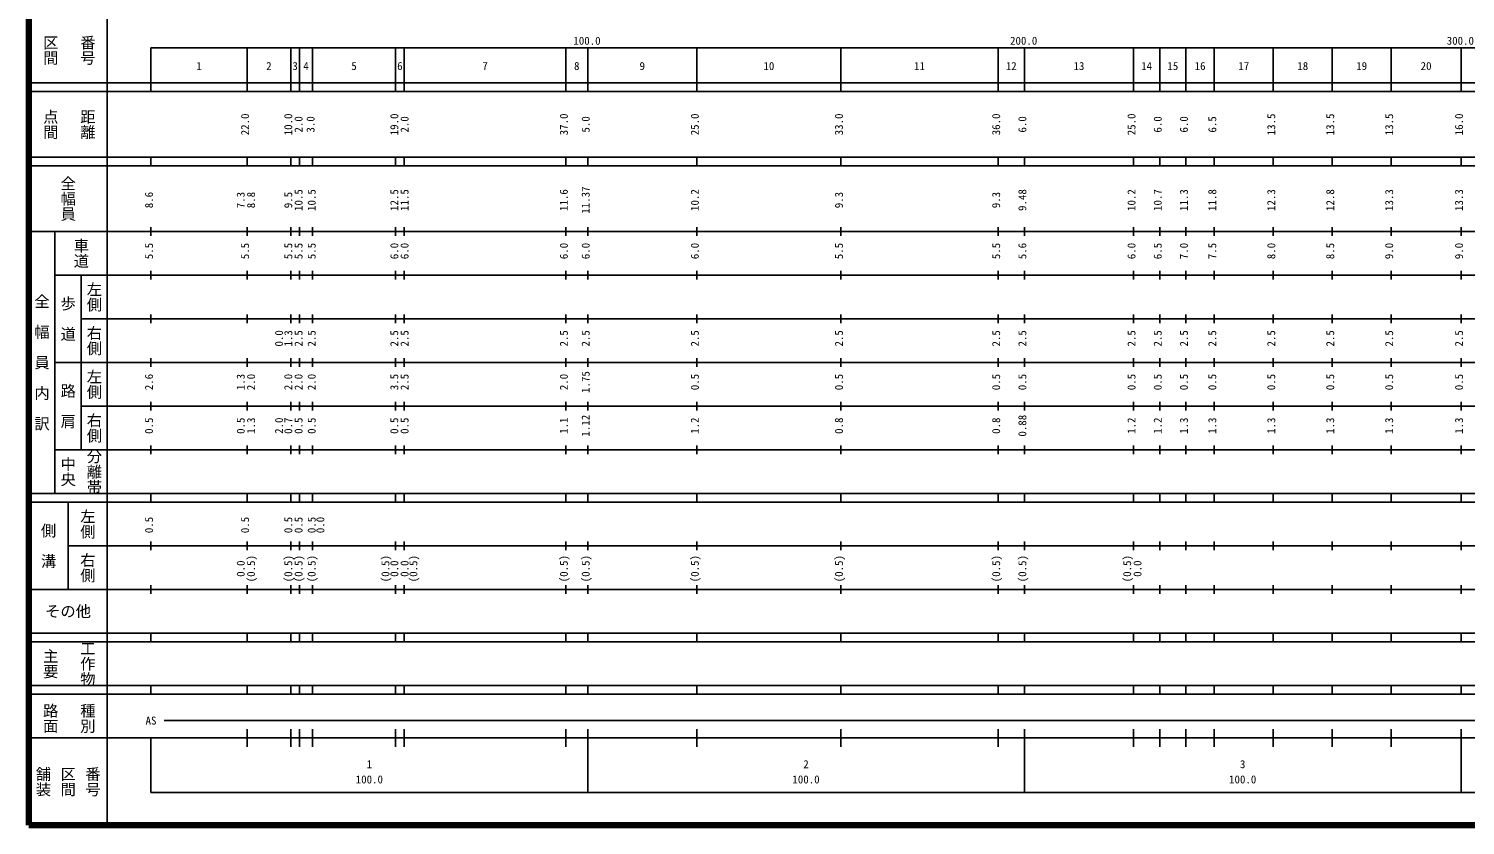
# Model space of a CAD drawing. Units: millimetres on the paper, enlarged 1000 times. Extents: x 40000 to 680000, y 20000 to 380000.
# Drawn here: x 40000 to 368972, y 20000 to 202409 of the extents above; entities that cross this region are included whole.
import ezdxf
from ezdxf.enums import TextEntityAlignment as Align

# ---------------------------------------------------------------- set-up
doc = ezdxf.new("R2010")
doc.units = ezdxf.units.MM
doc.header["$LTSCALE"] = 1000
doc.layers.add('M-TTL', color=2, linetype='Continuous', lineweight=140)
doc.layers.add('M-TTL-BAND', color=7, linetype='Continuous', lineweight=25)
doc.styles.add('@ＭＳ ゴシック', font='')
doc.styles.add('ＭＳ ゴシック', font='')
doc.styles.get('@ＭＳ ゴシック').set_extended_font_data('@MS Gothic')
doc.styles.get('ＭＳ ゴシック').set_extended_font_data('MS Gothic')

msp = doc.modelspace()

# ---------------------------------------------------------------- linework, layer by layer
at = {"layer": 'M-TTL'}
for p, q in [((40000, 380000), (40000, 20000)), ((40000, 20000), (680000, 20000))]:
    msp.add_line(p, q, dxfattribs=at)
at = {"layer": 'M-TTL-BAND'}
for p, q in [((58000, 370000), (58000, 20000)), ((68000, 198000), (579000, 198000)), ((68000, 198000), (68000, 188000)), ((90000, 188000), (90000, 198000)), ((100000, 188000), (100000, 198000)), ((102000, 188000), (102000, 198000)), ((105000, 188000), (105000, 198000)), ((124000, 188000), (124000, 198000)), ((126000, 188000), (126000, 198000)), ((163000, 188000), (163000, 198000)), ((168000, 188000), (168000, 198000)), ((193000, 188000), (193000, 198000)), ((226000, 188000), (226000, 198000)), ((262000, 188000), (262000, 198000)), ((268000, 188000), (268000, 198000)), ((293000, 188000), (293000, 198000)), ((299000, 188000), (299000, 198000)), ((305000, 188000), (305000, 198000)), ((311500, 188000), (311500, 198000)), ((325000, 188000), (325000, 198000)), ((338500, 188000), (338500, 198000)), ((352000, 188000), (352000, 198000)), ((368000, 188000), (368000, 198000)), ((40000, 190000), (579000, 190000)), ((40000, 188000), (579000, 188000)), ((40000, 173000), (579000, 173000)), ((68000, 171000), (68000, 173000)), ((90000, 171000), (90000, 173000)), ((100000, 171000), (100000, 173000)), ((102000, 171000), (102000, 173000)), ((105000, 171000), (105000, 173000)), ((124000, 171000), (124000, 173000)), ((126000, 171000), (126000, 173000)), ((163000, 171000), (163000, 173000)), ((168000, 171000), (168000, 173000)), ((193000, 171000), (193000, 173000)), ((226000, 171000), (226000, 173000)), ((262000, 171000), (262000, 173000)), ((268000, 171000), (268000, 173000)), ((293000, 171000), (293000, 173000)), ((299000, 171000), (299000, 173000)), ((305000, 171000), (305000, 173000)), ((311500, 171000), (311500, 173000)), ((325000, 171000), (325000, 173000)), ((338500, 171000), (338500, 173000)), ((352000, 171000), (352000, 173000)), ((368000, 171000), (368000, 173000)), ((40000, 171000), (579000, 171000)), ((40000, 156000), (579000, 156000)), ((46000, 96000), (46000, 156000)), ((68000, 155000), (68000, 157000)), ((90000, 155000), (90000, 157000)), ((100000, 155000), (100000, 157000)), ((102000, 155000), (102000, 157000)), ((105000, 155000), (105000, 157000)), ((124000, 155000), (124000, 157000)), ((126000, 155000), (126000, 157000)), ((163000, 155000), (163000, 157000)), ((168000, 155000), (168000, 157000)), ((193000, 155000), (193000, 157000)), ((226000, 155000), (226000, 157000)), ((262000, 155000), (262000, 157000)), ((268000, 155000), (268000, 157000)), ((293000, 155000), (293000, 157000)), ((299000, 155000), (299000, 157000)), ((305000, 155000), (305000, 157000)), ((311500, 155000), (311500, 157000)), ((325000, 155000), (325000, 157000)), ((338500, 155000), (338500, 157000)), ((352000, 155000), (352000, 157000)), ((368000, 155000), (368000, 157000)), ((46000, 146000), (579000, 146000)), ((52000, 146000), (52000, 106000)), ((68000, 145000), (68000, 147000)), ((90000, 145000), (90000, 147000)), ((100000, 145000), (100000, 147000)), ((102000, 145000), (102000, 147000)), ((105000, 145000), (105000, 147000)), ((124000, 145000), (124000, 147000)), ((126000, 145000), (126000, 147000)), ((163000, 145000), (163000, 147000)), ((168000, 145000), (168000, 147000)), ((193000, 145000), (193000, 147000)), ((226000, 145000), (226000, 147000)), ((262000, 145000), (262000, 147000)), ((268000, 145000), (268000, 147000)), ((293000, 145000), (293000, 147000)), ((299000, 145000), (299000, 147000)), ((305000, 145000), (305000, 147000)), ((311500, 145000), (311500, 147000)), ((325000, 145000), (325000, 147000)), ((338500, 145000), (338500, 147000)), ((352000, 145000), (352000, 147000)), ((368000, 145000), (368000, 147000)), ((52000, 136000), (579000, 136000)), ((68000, 135000), (68000, 137000)), ((90000, 135000), (90000, 137000)), ((100000, 135000), (100000, 137000)), ((102000, 135000), (102000, 137000)), ((105000, 135000), (105000, 137000)), ((124000, 135000), (124000, 137000)), ((126000, 135000), (126000, 137000)), ((163000, 135000), (163000, 137000)), ((168000, 135000), (168000, 137000)), ((193000, 135000), (193000, 137000)), ((226000, 135000), (226000, 137000)), ((262000, 135000), (262000, 137000)), ((268000, 135000), (268000, 137000)), ((293000, 135000), (293000, 137000)), ((299000, 135000), (299000, 137000)), ((305000, 135000), (305000, 137000)), ((311500, 135000), (311500, 137000)), ((325000, 135000), (325000, 137000)), ((338500, 135000), (338500, 137000)), ((352000, 135000), (352000, 137000)), ((368000, 135000), (368000, 137000)), ((46000, 126000), (579000, 126000)), ((68000, 125000), (68000, 127000)), ((90000, 125000), (90000, 127000)), ((100000, 125000), (100000, 127000)), ((102000, 125000), (102000, 127000)), ((105000, 125000), (105000, 127000)), ((124000, 125000), (124000, 127000)), ((126000, 125000), (126000, 127000)), ((163000, 125000), (163000, 127000)), ((168000, 125000), (168000, 127000)), ((193000, 125000), (193000, 127000)), ((226000, 125000), (226000, 127000)), ((262000, 125000), (262000, 127000)), ((268000, 125000), (268000, 127000)), ((293000, 125000), (293000, 127000)), ((299000, 125000), (299000, 127000)), ((305000, 125000), (305000, 127000)), ((311500, 125000), (311500, 127000)), ((325000, 125000), (325000, 127000)), ((338500, 125000), (338500, 127000)), ((352000, 125000), (352000, 127000)), ((368000, 125000), (368000, 127000)), ((52000, 116000), (579000, 116000)), ((68000, 115000), (68000, 117000)), ((90000, 115000), (90000, 117000)), ((100000, 115000), (100000, 117000)), ((102000, 115000), (102000, 117000)), ((105000, 115000), (105000, 117000)), ((124000, 115000), (124000, 117000)), ((126000, 115000), (126000, 117000)), ((163000, 115000), (163000, 117000)), ((168000, 115000), (168000, 117000)), ((193000, 115000), (193000, 117000)), ((226000, 115000), (226000, 117000)), ((262000, 115000), (262000, 117000)), ((268000, 115000), (268000, 117000)), ((293000, 115000), (293000, 117000)), ((299000, 115000), (299000, 117000)), ((305000, 115000), (305000, 117000)), ((311500, 115000), (311500, 117000)), ((325000, 115000), (325000, 117000)), ((338500, 115000), (338500, 117000)), ((352000, 115000), (352000, 117000)), ((368000, 115000), (368000, 117000)), ((46000, 106000), (579000, 106000)), ((68000, 105000), (68000, 107000)), ((90000, 105000), (90000, 107000)), ((100000, 105000), (100000, 107000)), ((102000, 105000), (102000, 107000)), ((105000, 105000), (105000, 107000)), ((124000, 105000), (124000, 107000)), ((126000, 105000), (126000, 107000)), ((163000, 105000), (163000, 107000)), ((168000, 105000), (168000, 107000)), ((193000, 105000), (193000, 107000)), ((226000, 105000), (226000, 107000)), ((262000, 105000), (262000, 107000)), ((268000, 105000), (268000, 107000)), ((293000, 105000), (293000, 107000)), ((299000, 105000), (299000, 107000)), ((305000, 105000), (305000, 107000)), ((311500, 105000), (311500, 107000)), ((325000, 105000), (325000, 107000)), ((338500, 105000), (338500, 107000)), ((352000, 105000), (352000, 107000)), ((368000, 105000), (368000, 107000)), ((40000, 96000), (579000, 96000)), ((68000, 94000), (68000, 96000)), ((90000, 94000), (90000, 96000)), ((100000, 94000), (100000, 96000)), ((102000, 94000), (102000, 96000)), ((105000, 94000), (105000, 96000)), ((124000, 94000), (124000, 96000)), ((126000, 94000), (126000, 96000)), ((163000, 94000), (163000, 96000)), ((168000, 94000), (168000, 96000)), ((193000, 94000), (193000, 96000)), ((226000, 94000), (226000, 96000)), ((262000, 94000), (262000, 96000)), ((268000, 94000), (268000, 96000)), ((293000, 94000), (293000, 96000)), ((299000, 94000), (299000, 96000)), ((305000, 94000), (305000, 96000)), ((311500, 94000), (311500, 96000)), ((325000, 94000), (325000, 96000)), ((338500, 94000), (338500, 96000)), ((352000, 94000), (352000, 96000)), ((368000, 94000), (368000, 96000)), ((40000, 94000), (579000, 94000)), ((49000, 94000), (49000, 74000)), ((49000, 84000), (579000, 84000)), ((68000, 83000), (68000, 85000)), ((90000, 83000), (90000, 85000)), ((100000, 83000), (100000, 85000)), ((102000, 83000), (102000, 85000)), ((105000, 83000), (105000, 85000)), ((124000, 83000), (124000, 85000)), ((126000, 83000), (126000, 85000)), ((163000, 83000), (163000, 85000)), ((168000, 83000), (168000, 85000)), ((193000, 83000), (193000, 85000)), ((226000, 83000), (226000, 85000)), ((262000, 83000), (262000, 85000)), ((268000, 83000), (268000, 85000)), ((293000, 83000), (293000, 85000)), ((299000, 83000), (299000, 85000)), ((305000, 83000), (305000, 85000)), ((311500, 83000), (311500, 85000)), ((325000, 83000), (325000, 85000)), ((338500, 83000), (338500, 85000)), ((352000, 83000), (352000, 85000)), ((368000, 83000), (368000, 85000)), ((40000, 74000), (579000, 74000)), ((68000, 73000), (68000, 75000)), ((90000, 73000), (90000, 75000)), ((100000, 73000), (100000, 75000)), ((102000, 73000), (102000, 75000)), ((105000, 73000), (105000, 75000)), ((124000, 73000), (124000, 75000)), ((126000, 73000), (126000, 75000)), ((163000, 73000), (163000, 75000)), ((168000, 73000), (168000, 75000)), ((193000, 73000), (193000, 75000)), ((226000, 73000), (226000, 75000)), ((262000, 73000), (262000, 75000)), ((268000, 73000), (268000, 75000)), ((293000, 73000), (293000, 75000)), ((299000, 73000), (299000, 75000)), ((305000, 73000), (305000, 75000)), ((311500, 73000), (311500, 75000)), ((325000, 73000), (325000, 75000)), ((338500, 73000), (338500, 75000)), ((352000, 73000), (352000, 75000)), ((368000, 73000), (368000, 75000)), ((40000, 64000), (579000, 64000)), ((68000, 62000), (68000, 64000)), ((90000, 62000), (90000, 64000)), ((100000, 62000), (100000, 64000)), ((102000, 62000), (102000, 64000)), ((105000, 62000), (105000, 64000)), ((124000, 62000), (124000, 64000)), ((126000, 62000), (126000, 64000)), ((163000, 62000), (163000, 64000)), ((168000, 62000), (168000, 64000)), ((193000, 62000), (193000, 64000)), ((226000, 62000), (226000, 64000)), ((262000, 62000), (262000, 64000)), ((268000, 62000), (268000, 64000)), ((293000, 62000), (293000, 64000)), ((299000, 62000), (299000, 64000)), ((305000, 62000), (305000, 64000)), ((311500, 62000), (311500, 64000)), ((325000, 62000), (325000, 64000)), ((338500, 62000), (338500, 64000)), ((352000, 62000), (352000, 64000)), ((368000, 62000), (368000, 64000)), ((40000, 62000), (579000, 62000)), ((40000, 52000), (579000, 52000)), ((40000, 50000), (579000, 50000)), ((68000, 50000), (68000, 52000)), ((90000, 50000), (90000, 52000)), ((100000, 50000), (100000, 52000)), ((102000, 50000), (102000, 52000)), ((105000, 50000), (105000, 52000)), ((124000, 50000), (124000, 52000)), ((126000, 50000), (126000, 52000)), ((163000, 50000), (163000, 52000)), ((168000, 50000), (168000, 52000)), ((193000, 50000), (193000, 52000)), ((226000, 50000), (226000, 52000)), ((262000, 50000), (262000, 52000)), ((268000, 50000), (268000, 52000)), ((293000, 50000), (293000, 52000)), ((299000, 50000), (299000, 52000)), ((305000, 50000), (305000, 52000)), ((311500, 50000), (311500, 52000)), ((325000, 50000), (325000, 52000)), ((338500, 50000), (338500, 52000)), ((352000, 50000), (352000, 52000)), ((368000, 50000), (368000, 52000)), ((71000, 44000), (565000, 44000)), ((40000, 40000), (579000, 40000)), ((68000, 40000), (68000, 27500)), ((90000, 38000), (90000, 42000)), ((100000, 38000), (100000, 42000)), ((102000, 38000), (102000, 42000)), ((105000, 38000), (105000, 42000)), ((124000, 38000), (124000, 42000)), ((126000, 38000), (126000, 42000)), ((163000, 38000), (163000, 42000)), ((168000, 27500), (168000, 42000)), ((193000, 38000), (193000, 42000)), ((226000, 38000), (226000, 42000)), ((262000, 38000), (262000, 42000)), ((268000, 27500), (268000, 42000)), ((293000, 38000), (293000, 42000)), ((299000, 38000), (299000, 42000)), ((305000, 38000), (305000, 42000)), ((311500, 38000), (311500, 42000)), ((325000, 38000), (325000, 42000)), ((338500, 38000), (338500, 42000)), ((352000, 38000), (352000, 42000)), ((368000, 27500), (368000, 42000)), ((68000, 27500), (579000, 27500))]:
    msp.add_line(p, q, dxfattribs=at)

# ---------------------------------------------------------------- texts
at = {"layer": 'M-TTL-BAND', "style": '@ＭＳ ゴシック'}
for s, p in [('番号', (53500, 197500)), ('区間', (45000, 197500)), ('点間', (45000, 180500)), ('距離', (53500, 180500)), ('全幅員', (49000, 163500)), ('車道', (52000, 151000)), ('全\u3000幅\u3000員\u3000内\u3000訳', (43000, 126000)), ('左側', (55000, 141000)), ('歩\u3000道', (49000, 136000)), ('右側', (55000, 131000)), ('左側', (55000, 121000)), ('路\u3000肩', (49000, 116000)), ('右側', (55000, 111000)), ('分離帯', (55000, 101000)), ('中央', (49000, 101000)), ('左側', (53500, 89000)), ('側\u3000溝', (44500, 84000)), ('右側', (53500, 79000)), ('主要', (45000, 57000)), ('工作物', (53500, 57000)), ('路面', (45000, 44500)), ('種別', (53500, 44500)), ('舗装', (43333, 30000)), ('区間', (49000, 30000)), ('番号', (54667, 30000))]:
    msp.add_text(s, height=2566, rotation=270, dxfattribs=at).set_placement(p, align=Align.MIDDLE_CENTER)
at = {"layer": 'M-TTL-BAND', "style": 'ＭＳ ゴシック'}
for s, p in [('100.0', (167844, 198195)), ('200.0', (267844, 198195)), ('300.0', (367844, 198195)), ('1', (79000, 192405)), ('2', (95000, 192405)), ('3', (101000, 192405)), ('4', (103500, 192405)), ('5', (114500, 192405)), ('6', (125000, 192405)), ('7', (144500, 192405)), ('8', (165500, 192405)), ('9', (180500, 192405)), ('10', (209500, 192405)), ('11', (244000, 192405)), ('12', (265000, 192405)), ('13', (280500, 192405)), ('14', (296000, 192405)), ('15', (302000, 192405)), ('16', (308250, 192405)), ('17', (318250, 192405)), ('18', (331750, 192405)), ('19', (345250, 192405)), ('20', (360000, 192405)), ('AS', (68000, 42500)), ('1', (118000, 32523)), ('2', (218000, 32523)), ('3', (318000, 32523)), ('100.0', (118000, 29033)), ('100.0', (218000, 29033)), ('100.0', (318000, 29033))]:
    msp.add_text(s, height=1833, dxfattribs=at).set_placement(p, align=Align.BOTTOM_CENTER)
for s, p in [('22.0', (91000, 180500)), ('10.0', (100892, 180500)), ('2.0', (103250, 180500)), ('3.0', (106000, 180500)), ('19.0', (125176, 180500)), ('2.0', (127526, 180500)), ('37.0', (164000, 180500)), ('5.0', (169000, 180500)), ('25.0', (194000, 180500)), ('33.0', (227000, 180500)), ('36.0', (263000, 180500)), ('6.0', (269000, 180500)), ('25.0', (294000, 180500)), ('6.0', (300000, 180500)), ('6.0', (306000, 180500)), ('6.5', (312500, 180500)), ('13.5', (326000, 180500)), ('13.5', (339500, 180500)), ('13.5', (353000, 180500)), ('16.0', (369000, 180500)), ('8.6', (69000, 163174)), ('7.3', (90000, 163174)), ('8.8', (92370, 163174)), ('9.5', (100892, 163174)), ('10.5', (103250, 163174)), ('10.5', (106250, 163174)), ('12.5', (125176, 163174)), ('11.5', (127526, 163174)), ('11.6', (164000, 163174)), ('11.37', (169000, 163174)), ('10.2', (194000, 163174)), ('9.3', (227000, 163174)), ('9.3', (263000, 163174)), ('9.48', (269000, 163174)), ('10.2', (294000, 163174)), ('10.7', (300000, 163174)), ('11.3', (306000, 163174)), ('11.8', (312500, 163174)), ('12.3', (326000, 163174)), ('12.8', (339500, 163174)), ('13.3', (353000, 163174)), ('13.3', (369000, 163174)), ('5.5', (69000, 151500)), ('5.5', (91000, 151500)), ('5.5', (100892, 151500)), ('5.5', (103250, 151500)), ('5.5', (106250, 151500)), ('6.0', (125176, 151500)), ('6.0', (127526, 151500)), ('6.0', (164000, 151500)), ('6.0', (169000, 151500)), ('6.0', (194000, 151500)), ('5.5', (227000, 151500)), ('5.5', (263000, 151500)), ('5.6', (269000, 151500)), ('6.0', (294000, 151500)), ('6.5', (300000, 151500)), ('7.0', (306000, 151500)), ('7.5', (312500, 151500)), ('8.0', (326000, 151500)), ('8.5', (339500, 151500)), ('9.0', (353000, 151500)), ('9.0', (369000, 151500)), ('0.0', (98774, 131500)), ('1.3', (100892, 131500)), ('2.5', (103250, 131500)), ('2.5', (106250, 131500)), ('2.5', (125176, 131500)), ('2.5', (127526, 131500)), ('2.5', (164000, 131500)), ('2.5', (169000, 131500)), ('2.5', (194000, 131500)), ('2.5', (227000, 131500)), ('2.5', (263000, 131500)), ('2.5', (269000, 131500)), ('2.5', (294000, 131500)), ('2.5', (300000, 131500)), ('2.5', (306000, 131500)), ('2.5', (312500, 131500)), ('2.5', (326000, 131500)), ('2.5', (339500, 131500)), ('2.5', (353000, 131500)), ('2.5', (369000, 131500)), ('2.6', (69000, 121500)), ('1.3', (90000, 121500)), ('2.0', (92370, 121500)), ('2.0', (100892, 121500)), ('2.0', (103250, 121500)), ('2.0', (106250, 121500)), ('3.5', (125176, 121500)), ('2.5', (127526, 121500)), ('2.0', (164000, 121500)), ('1.75', (169000, 121500)), ('0.5', (194000, 121500)), ('0.5', (227000, 121500)), ('0.5', (263000, 121500)), ('0.5', (269000, 121500)), ('0.5', (294000, 121500)), ('0.5', (300000, 121500)), ('0.5', (306000, 121500)), ('0.5', (312500, 121500)), ('0.5', (326000, 121500)), ('0.5', (339500, 121500)), ('0.5', (353000, 121500)), ('0.5', (369000, 121500)), ('0.5', (69000, 111500)), ('0.5', (90000, 111500)), ('1.3', (92370, 111500)), ('2.0', (98774, 111500)), ('0.7', (100892, 111500)), ('0.5', (103250, 111500)), ('0.5', (106250, 111500)), ('0.5', (125176, 111500)), ('0.5', (127526, 111500)), ('1.1', (164000, 111500)), ('1.12', (169000, 111500)), ('1.2', (194000, 111500)), ('0.8', (227000, 111500)), ('0.8', (263000, 111500)), ('0.88', (269000, 111500)), ('1.2', (294000, 111500)), ('1.2', (300000, 111500)), ('1.3', (306000, 111500)), ('1.3', (312500, 111500)), ('1.3', (326000, 111500)), ('1.3', (339500, 111500)), ('1.3', (353000, 111500)), ('1.3', (369000, 111500)), ('0.5', (69000, 88764)), ('0.5', (91000, 88764)), ('0.5', (100892, 88764)), ('0.5', (103250, 88764)), ('0.5', (106250, 88764)), ('0.0', (108234, 88764)), ('0.0', (90000, 78764)), ('(0.5)', (92370, 78764)), ('(0.5)', (100892, 78764)), ('(0.5)', (103250, 78764)), ('(0.5)', (106250, 78764)), ('(0.5)', (123147, 78764)), ('0.0', (125176, 78764)), ('0.0', (127526, 78764)), ('(0.5)', (129541, 78764)), ('(0.5)', (164000, 78764)), ('(0.5)', (169000, 78764)), ('(0.5)', (194000, 78764)), ('(0.5)', (227000, 78764)), ('(0.5)', (263000, 78764)), ('(0.5)', (269000, 78764)), ('(0.5)', (293000, 78764)), ('0.0', (295370, 78764))]:
    msp.add_text(s, height=1833, rotation=90, dxfattribs=at).set_placement(p, align=Align.BOTTOM_CENTER)
msp.add_text('その他', height=2566, dxfattribs=at).set_placement((49000, 69000), align=Align.MIDDLE_CENTER)

doc.saveas('drawing.dxf')
